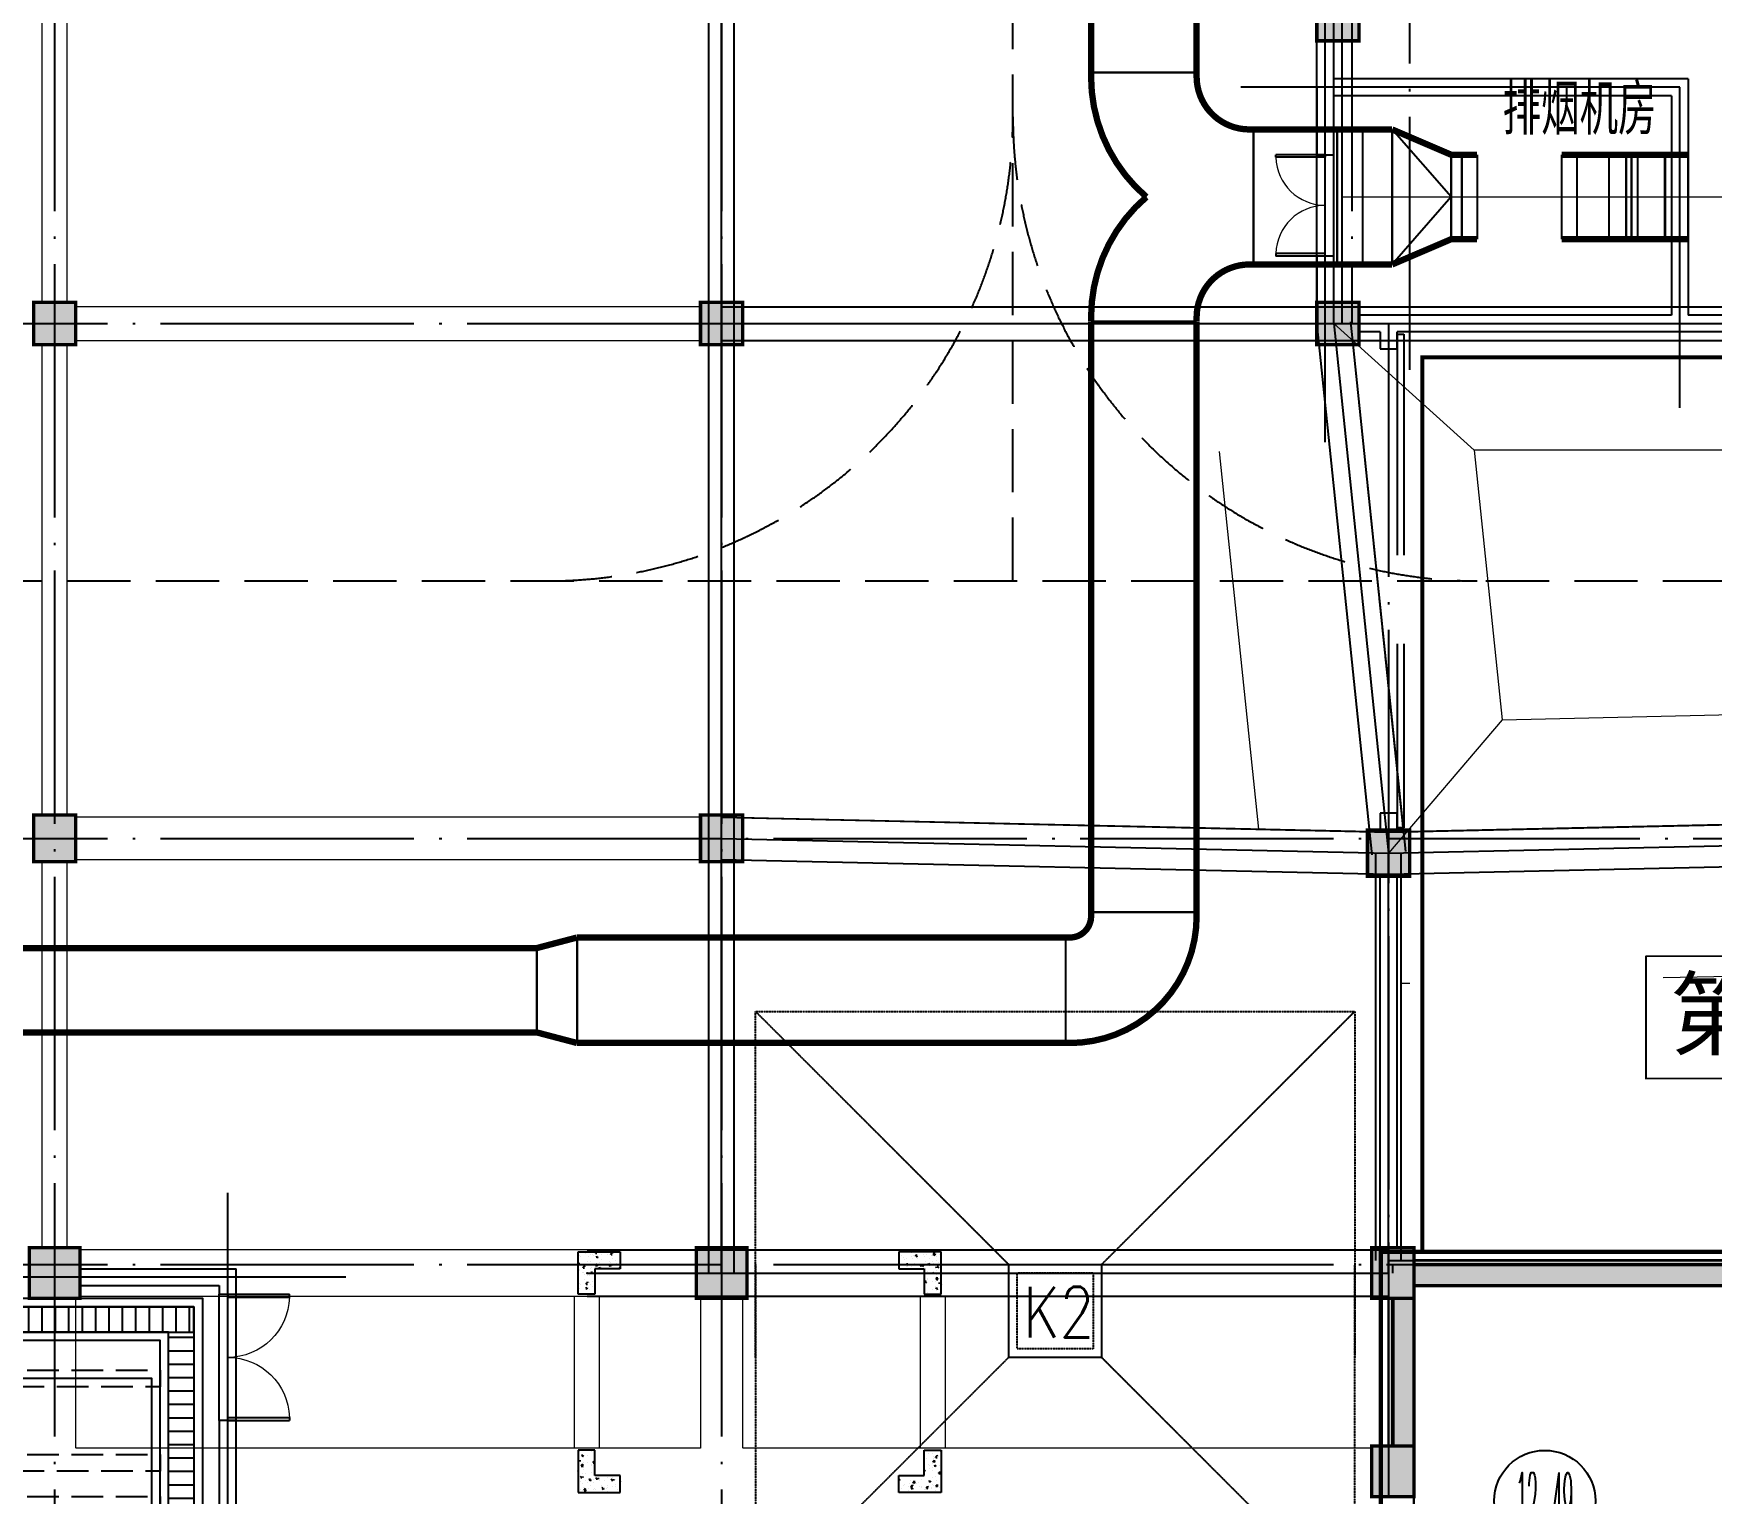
# Model space of a CAD drawing. Extents: x 290727 to 13733020, y 1731457 to 3643100.
# Drawn here: x 631662 to 651536, y 2155617 to 2172916 of the extents above; entities that cross this region are included whole.
import ezdxf
from ezdxf.enums import TextEntityAlignment as Align

# ---------------------------------------------------------------- set-up
doc = ezdxf.new("R2010")
doc.units = 0
doc.header["$LTSCALE"] = 10
doc.header["$PDSIZE"] = 0.5
for name, pattern in [('__DASH', [0.35, 0.25, -0.1]), ('DASH', [0.35, 0.25, -0.1]), ('DASHED', [0.75, 0.5, -0.25]), ('DOTE', [2.42, 2, -0.2, 0.02, -0.2]), ('虚线', [750, 450, -300])]:
    doc.linetypes.add(name, pattern=pattern)
doc.layers.get('0').update_dxf_attribs({"linetype": 'CONTINUOUS'})
for name, color, linetype in [('-A-车行道路', 8, 'CONTINUOUS'), ('AXIS', 3, 'CONTINUOUS'), ('AXIS_TEXT', 7, 'CONTINUOUS'), ('BEAM_DASH', 144, 'DASHED'), ('COLU', 2, 'CONTINUOUS'), ('COLUMN', 9, 'CONTINUOUS'), ('DIM_给水', 3, 'CONTINUOUS'), ('DOTE', 8, 'DOTE'), ('DUCT-排烟管', 2, 'CONTINUOUS'), ('DUCT-排烟管端线', 4, 'CONTINUOUS'), ('PUB_HATCH', 8, 'CONTINUOUS'), ('TWT_TEXT', 7, 'CONTINUOUS'), ('WALL', 255, 'CONTINUOUS'), ('WINDOW', 4, 'CONTINUOUS'), ('作业图', 4, 'CONTINUOUS'), ('回家路线', 4, 'CONTINUOUS'), ('排水', 61, 'CONTINUOUS'), ('文字', 4, 'CONTINUOUS'), ('梁上柱', 40, 'CONTINUOUS'), ('水箱', 7, 'CONTINUOUS'), ('看线', 163, 'CONTINUOUS'), ('防火分区示意线', 4, 'CONTINUOUS'), ('防火分区线', 7, 'CONTINUOUS'), ('防火分区面积', 7, 'CONTINUOUS'), ('集水坑', 181, 'DASH')]:
    doc.layers.add(name, color=color, linetype=linetype)
for name, color, linetype, true_color in [('1106', 7, 'CONTINUOUS', 0x89bf5f), ('2106', 7, 'CONTINUOUS', 0x64cfcf), ('2206', 7, 'CONTINUOUS', 0x3474d4)]:
    doc.layers.add(name, color=color, linetype=linetype, true_color=true_color)
doc.layers.add('DIM_MODI', color=6, linetype='CONTINUOUS', plot=False)
doc.layers.add('板加腋边线', color=253, linetype='虚线', lineweight=18)
doc.layers.get('0').off()
doc.styles.add('-黑体', font='simhei.ttf')
doc.styles.add('_HZTXT', font='simplex.shx', dxfattribs={"width": 0.8, "bigfont": 'HZTXT.shx'})
doc.styles.add('_TCH_AXIS', font='COMPLEX', dxfattribs={"bigfont": 'GBCBIG'})
doc.styles.add('COMPLEX', font='COMPLEX')
doc.styles.add('HNSJY', font='HNSJY-07', dxfattribs={"width": 0.8, "bigfont": 'HNSJY-HZ'})
pattern_1 = [(90, (-619662.33, -2149479.24), (-158.75, 1e-14), [])]

# ---------------------------------------------------------------- blocks, each defined once
blk = doc.blocks.new('A$C55C93FC2')
at = {"layer": 'DOTE', "linetype": 'DOTE', "ltscale": 150}
for p, q in [((146984.1, 127235.5), (146984.1, 12200)), ((154884.1, 127235.5), (154884.1, 12200)), ((162348.6, 127235.5), (162348.6, 43042.4)), ((10299.5, 43042.4), (252290.8, 43042.4)), ((162784.1, 43042.4), (162784.1, 12200)), ((10299.5, 36942.4), (252290.8, 36942.4)), ((10299.5, 31892.4), (252290.8, 31892.4))]:
    blk.add_line(p, q, dxfattribs=at)
blk = doc.blocks.new('_AXISO')
blk.add_circle((0, 0), 0.5)
at = {"layer": 'AXIS_TEXT', "style": 'COMPLEX', "width": 1.041667}
blk.add_attdef('A', text='', height=0.56, dxfattribs=at).set_placement((-0.25, -0.28), (0.25, -0.28), align=Align.FIT)
blk = doc.blocks.new('A$C1EDA5D86')
at = {"layer": 'AXIS'}
ref = blk.add_blockref('_AXISO', (69300, 22348), dxfattribs=dict(at, xscale=1200, yscale=1200, zscale=1200))
ref.add_attrib('A', '12-49', dxfattribs={"layer": 'AXIS_TEXT', "height": 678.8, "style": '_TCH_AXIS', "width": 0.21875}).set_placement((68961, 22008), (69639, 22008), align=Align.FIT)
blk = doc.blocks.new('A$C77C449D8')
at = {"layer": '看线'}
h = blk.add_hatch(dxfattribs=at)
h.set_pattern_fill('ANSI31', color=256, scale=100, angle=45, style=0)
h.set_pattern_definition(pattern_1)
h.paths.add_polyline_path([(7250, 8051), (4400, 8051), (4400, 8351), (7250, 8351)])
h = blk.add_hatch(dxfattribs=at)
h.set_pattern_fill('ANSI31', color=256, scale=100, angle=45, style=0)
h.set_pattern_definition(pattern_1)
h.paths.add_polyline_path([(13700, 8351), (8950, 8351), (8950, 8051), (13700, 8051)])
h = blk.add_hatch(dxfattribs=at)
h.set_pattern_fill('ANSI31', color=256, scale=100, angle=495.0027, style=0)
h.set_pattern_definition([(180.002708, (-620762.33, -2149479.24), (0.007502, -158.75), [])])
h.paths.add_polyline_path([(4700, 8051), (4400, 8051), (4400, 4101), (4700, 4101)])
h = blk.add_hatch(dxfattribs=at)
h.set_pattern_fill('ANSI31', color=256, scale=100, angle=495.0027, style=0)
h.set_pattern_definition([(180.002708, (-619462.33, -2149479.24), (0.007502, -158.75), [])])
h.paths.add_polyline_path([(13700, 4101), (13400, 4101), (13400, 8051), (13700, 8051)])
for points in [[(4300, 4001), (4300, 4501), (4300, 4501), (4300, 8451), (7250, 8451), (7250, 7951), (4800, 7951), (4800, 4001)], [(7250, 8051), (4400, 8051), (4400, 8351), (7250, 8351)], [(8950, 8451), (13800, 8451), (13800, 4001), (13300, 4001), (13300, 7951), (8950, 7951)], [(13700, 8351), (8950, 8351), (8950, 8051), (13700, 8051)], [(4700, 8051), (4400, 8051), (4400, 4101), (4700, 4101)], [(13700, 4101), (13400, 4101), (13400, 8051), (13700, 8051)]]:
    blk.add_lwpolyline(points, close=True)
at = {"layer": 'DIM_给水', "color": 8}
for points in [[(1191, 7101), (2151, 7101), (2151, 7701), (1191, 7701), (1191, 7101)], [(4250, 7601), (3400, 7601), (3400, 4701), (4250, 4701), (4250, 7601)], [(1191, 5901), (2151, 5901), (2151, 6501), (1191, 6501), (1191, 5901)]]:
    blk.add_lwpolyline(points, dxfattribs=at)
at = {"layer": 'TWT_TEXT', "color": 8}
for points in [[(3650, 6101), (3650, 6401), (4150, 6401), (4150, 6101)], [(3650, 5701), (3650, 6001), (4150, 6001), (4150, 5701)], [(3650, 5301), (3650, 5601), (4150, 5601), (4150, 5301)], [(3650, 4901), (3650, 5201), (4150, 5201), (4150, 4901)]]:
    blk.add_lwpolyline(points, close=True, dxfattribs=at)
at = {"layer": '排水'}
for points in [[(4400, 4101), (4400, 4401), (4400, 4401), (4400, 8351), (7250, 8351), (7250, 8051), (4700, 8051), (4700, 4101)], [(8950, 8351), (13700, 8351), (13700, 4101), (13400, 4101), (13400, 8051), (8950, 8051)]]:
    blk.add_lwpolyline(points, close=True, dxfattribs=at)
at = {"layer": '水箱', "color": 8, "linetype": '__DASH', "ltscale": 150, "flags": 128}
for points in [[(5100, 7401), (5100, 7601), (13100, 7601), (13300, 7601), (13300, 7401)], [(5100, 6401), (5100, 6601), (13100, 6601), (13300, 6601), (13300, 6401)], [(5100, 5901), (5100, 6101), (13100, 6101), (13300, 6101), (13300, 5901)], [(5100, 4901), (5100, 5101), (13100, 5101), (13300, 5101), (13300, 4901)], [(5100, 3901), (5100, 4101), (13100, 4101), (13300, 4101), (13300, 3901)]]:
    blk.add_lwpolyline(points, close=True, dxfattribs=at)
at = {"layer": '水箱', "color": 8, "linetype": 'Continuous', "flags": 128}
blk.add_lwpolyline([(5200, 7501), (5200, 4001), (13200, 4001), (13200, 7501)], close=True, dxfattribs=at)
blk = doc.blocks.new('_FZH')
blk.add_lwpolyline([(-0.5, -0.5), (0.5, -0.5), (0.5, 0.5), (-0.5, 0.5)], close=True)
at = {"layer": 'PUB_HATCH'}
blk.add_solid([(-0.5, -0.5), (0.5, -0.5), (-0.5, 0.5), (0.5, 0.5)], dxfattribs=at)
blk = doc.blocks.new('$DorLib2D$00000002')
for p, q in [((-0.5, 0), (-0.5, 0.4875)), ((-0.475, 0.4875), (-0.5, 0.4875)), ((-0.475, 0), (-0.475, 0.4875)), ((0.475, 0), (0.475, 0.4875)), ((0.475, 0.4875), (0.5, 0.4875)), ((0.5, 0), (0.5, 0.4875)), ((-0.5, 0), (-0.475, 0)), ((0.5, 0), (0.475, 0))]:
    blk.add_line(p, q)
at = {"lineweight": 13}
for centre, start, end in [((-0.4875, 0), 0, 88.53072), ((0.4875, 0), 91.46928, 180)]:
    blk.add_arc(centre, 0.4875, start, end, dxfattribs=at)
blk = doc.blocks.new('$DorLib2D$00000126')
at = {"color": 0, "linetype": 'Continuous'}
for p, q in [((-0.532, 0.5), (-0.532, 0.9)), ((0.532, 0.9), (0.532, 0.5))]:
    blk.add_line(p, q, dxfattribs=at)
at = {"color": 0, "linetype": 'DASH'}
for p, q in [((-0.532, 0.9), (0.532, 0.9)), ((-0.532, 0.5), (0.532, 0.5))]:
    blk.add_line(p, q, dxfattribs=at)
blk = doc.blocks.new('车库建筑作业图')
at = {"layer": 'PUB_HATCH', "linetype": 'Continuous'}
for points in [[(648012, 2158380), (648012, 2158080), (648012, 2158080), (655362, 2158080), (655362, 2158380)], [(648012, 2158080), (648012, 2157930), (647712, 2157930), (647712, 2156180), (648012, 2156180), (648012, 2158080)]]:
    blk.add_hatch(color=256, dxfattribs=at).paths.add_polyline_path(points)
at = {"layer": '-A-车行道路', "linetype": 'DASH', "ltscale": 300}
blk.add_line((643262, 2166430), (643262, 2199230), dxfattribs=at)
for points in [[(637762, 2166430, 0.414214), (643262, 2171930)], [(643262, 2171930, 0.414214), (648762, 2166430)]]:
    blk.add_lwpolyline(points, format="xyb", dxfattribs=at)
blk.add_lwpolyline([(531262, 2166430), (694487, 2166430)], dxfattribs=at)
at = {"layer": 'DIM_MODI', "linetype": 'Continuous'}
for p, q in [((695162, 2158080), (648012, 2158080)), ((648012, 2158080), (648012, 2152380))]:
    blk.add_line(p, q, dxfattribs=at)
at = {"layer": 'DOTE', "ltscale": 150}
blk.add_line((647962, 2168931), (647962, 2180620), dxfattribs=at)
at = {"layer": 'DOTE', "linetype": 'Continuous', "ltscale": 150}
for p, q in [((646962, 2168076), (646962, 2180401)), ((651162, 2172280), (645962, 2172280)), ((651162, 2168480), (651162, 2172280)), ((633962, 2151280), (633962, 2159180)), ((635362, 2158180), (616896, 2158180))]:
    blk.add_line(p, q, dxfattribs=at)
at = {"layer": 'WALL', "linetype": 'Continuous'}
for p, q in [((646862, 2172280), (646862, 2173080)), ((647062, 2172380), (647062, 2172830)), ((646862, 2172280), (646862, 2171480)), ((651262, 2172380), (647062, 2172380)), ((651262, 2172380), (651262, 2169580)), ((651062, 2172180), (647062, 2172180)), ((647062, 2171480), (647062, 2172180)), ((651062, 2172180), (651062, 2169580)), ((646862, 2171480), (647062, 2171480)), ((647062, 2170280), (646862, 2170280)), ((646862, 2170280), (646862, 2169380)), ((647062, 2169730), (647062, 2170280)), ((647712, 2169580), (647362, 2169580)), ((651062, 2169580), (647712, 2169580)), ((651860, 2169580), (651262, 2169580)), ((646862, 2169380), (646862, 2169380)), ((647612, 2169380), (647362, 2169380)), ((647612, 2169380), (647612, 2169180)), ((651162, 2169380), (647812, 2169380)), ((647812, 2169180), (647812, 2169380)), ((651860, 2169380), (651162, 2169380)), ((647612, 2169180), (647812, 2169180)), ((647812, 2163680), (647612, 2163680)), ((647612, 2163680), (647612, 2163480)), ((647812, 2163480), (647812, 2163680)), ((647612, 2158530), (647612, 2162930)), ((647812, 2158530), (647812, 2162930)), ((655362, 2158380), (648012, 2158380)), ((634062, 2157980), (634062, 2158280)), ((633862, 2158080), (633862, 2157980)), ((633862, 2157980), (634062, 2157980)), ((647712, 2156180), (647712, 2157930)), ((655362, 2158080), (648012, 2158080)), ((648012, 2156180), (648012, 2158080)), ((634062, 2156480), (633862, 2156480)), ((633862, 2156480), (633862, 2152830)), ((634062, 2152730), (634062, 2156480))]:
    blk.add_line(p, q, dxfattribs=at)
at = {"layer": 'WALL'}
for p, q in [((632212, 2158280), (634062, 2158280)), ((632212, 2158080), (633862, 2158080))]:
    blk.add_line(p, q, dxfattribs=at)
at = {"layer": 'WINDOW', "linetype": 'Continuous'}
for p, q in [((633862, 2156480), (633862, 2157980)), ((634062, 2156480), (634062, 2157980))]:
    blk.add_line(p, q, dxfattribs=at)
at = {"layer": '防火分区示意线', "color": 3, "linetype": 'DASH', "ltscale": 300, "const_width": 50}
blk.add_lwpolyline([(608619, 2174980), (624419, 2174980), (624419, 2157780), (617769, 2157780), (617769, 2155380), (622869, 2155380), (622869, 2152680), (630969, 2152680), (633969, 2152680), (638469, 2152680), (638469, 2155080), (644069, 2155080), (644069, 2152780), (647619, 2152780), (647619, 2158480), (695169, 2158480)], dxfattribs=at)
at = {"layer": '防火分区示意线', "color": 6, "linetype": 'DASH', "ltscale": 300, "const_width": 50}
blk.add_lwpolyline([(681363, 2180680), (681363, 2174729), (676362, 2174729), (676362, 2178230), (665962, 2178231), (665962, 2175380), (661987, 2175380), (661987, 2174380), (652062, 2174380), (652062, 2173580), (652362, 2173580), (652362, 2169080), (648112, 2169080), (648112, 2158480)], dxfattribs=at)
at = {"layer": '防火分区线', "linetype": 'Continuous', "flags": 128}
blk.add_lwpolyline([(608212, 2174580), (624012, 2174580), (624012, 2158180), (617363, 2158180), (617363, 2154680), (622162, 2154680), (622162, 2154680), (622162, 2152280), (630962, 2152280), (633962, 2152280), (638862, 2152280), (638862, 2154680), (643662, 2154680), (643662, 2152380), (648012, 2152380), (648012, 2158080), (695162, 2158080)], dxfattribs=at)
at = {"layer": '防火分区面积', "color": 3}
blk.add_lwpolyline([(665719, 2162023), (650759, 2161978), (650759, 2160534), (665719, 2160579)], close=True, dxfattribs=at)
at = {"layer": '集水坑'}
for p, q in [((640212, 2161330), (643212, 2158330)), ((644312, 2158330), (647312, 2161330)), ((640212, 2154230), (643212, 2157230)), ((644312, 2157230), (647312, 2154230))]:
    blk.add_line(p, q, dxfattribs=at)
for points in [[(640212, 2157230), (640212, 2161330), (647312, 2161330), (647312, 2157230)], [(640212, 2158330), (640212, 2154230), (647312, 2154230), (647312, 2158330)]]:
    blk.add_lwpolyline(points, dxfattribs=at)
at = {"layer": '集水坑', "linetype": 'ByBlock'}
blk.add_lwpolyline([(643212, 2158330), (644312, 2158330), (644312, 2157230), (643212, 2157230)], close=True, dxfattribs=at)
at = {"layer": '集水坑', "linetype": 'DASH'}
blk.add_lwpolyline([(643312, 2158230), (644212, 2158230), (644212, 2157330), (643312, 2157330)], close=True, dxfattribs=at)
at = {"layer": 'COLUMN', "linetype": 'Continuous'}
for p, xscale, yscale, zscale, rotation in [((647112, 2173080), 500, 500, 500, 270), ((631912, 2169480), 500, 500, 500, 270), ((639812, 2169480), 500, 500, 500, 270), ((647112, 2169480), 500, 500, 500, 270), ((631912, 2163380), 550, 500, 500, 270), ((639812, 2163380), 550, 500, 500, 270), ((647712, 2163205), 550.0554149802774, 500, 500, 269.9999999709455), ((631912, 2158230), 600, 600, 600, 270), ((639812, 2158230), 600, 600, 600, 270), ((647762, 2158230), 599.9999997308478, 500, 500, 270.0000000227006), ((647762, 2155880), 600, 500, 500, 270)]:
    blk.add_blockref('_FZH', p, dxfattribs=dict(at, xscale=xscale, yscale=yscale, zscale=zscale, rotation=rotation))
at = {"layer": 'WINDOW', "linetype": 'Continuous'}
for name, p, xscale, yscale, zscale, rotation in [('$DorLib2D$00000002', (646962, 2170880), 1200, 1200, 1200, 90), ('$DorLib2D$00000126', (647712, 2166430), 5500, 200, -5500, 270), ('$DorLib2D$00000002', (633962, 2157230), -1500, 1500, 1500, 270)]:
    blk.add_blockref(name, p, dxfattribs=dict(at, xscale=xscale, yscale=yscale, zscale=zscale, rotation=rotation))
at = {"layer": '回家路线', "linetype": 'Continuous'}
blk.add_blockref('A$C77C449D8', (619862, 2149479), dxfattribs=at)
at = {"layer": '文字', "linetype": 'Continuous'}
for name, p in [('A$C55C93FC2', (484928, 2126437)), ('A$C1EDA5D86', (580262, 2133180))]:
    blk.add_blockref(name, p, dxfattribs=at)
at = {"layer": '文字', "linetype": 'Continuous', "style": 'HNSJY', "width": 0.8}
blk.add_text('排烟机房', height=600, dxfattribs=at).set_placement((649062, 2171717))
at = {"layer": '防火分区面积', "style": '-黑体'}
blk.add_text('第三防火分区', height=800, rotation=0, dxfattribs=at).set_placement((651041, 2160898))
at = {"layer": '集水坑', "style": '_HZTXT', "width": 0.8}
blk.add_text('K2', height=600, dxfattribs=at).set_placement((643383, 2157467))
blk = doc.blocks.new('人防-l')
at = {"layer": '2106'}
for points in [[(799254, -960034), (798754, -960034), (798754, -960534), (799254, -960534)], [(791954, -963634), (791454, -963634), (791454, -964134), (791954, -964134)], [(799254, -963634), (798754, -963634), (798754, -964134), (799254, -964134)], [(791954, -969709), (791454, -969709), (791454, -970259), (791954, -970259)], [(799854, -969884), (799354, -969884), (799354, -970434), (799854, -970434)], [(792004, -974834), (791404, -974834), (791404, -975434), (792004, -975434)], [(799904, -974834), (799404, -974834), (799404, -975434), (799904, -975434)]]:
    blk.add_hatch(color=0, dxfattribs=at).paths.add_polyline_path(points)
at = {"color": 0}
for p, q in [((791704, -963884), (791704, -958884)), ((798954, -963884), (798954, -960184)), ((791704, -963884), (798954, -963884)), ((791704, -969984), (791704, -963884)), ((798954, -963884), (804005, -963884)), ((798954, -963884), (799604, -970159)), ((791704, -969984), (799604, -970159)), ((791704, -975134), (791704, -969984)), ((799604, -970159), (807504, -969984)), ((799604, -974984), (799604, -970159)), ((799604, -974984), (807504, -974984)), ((799604, -975134), (799604, -974984)), ((790110, -975134), (791704, -975134)), ((791704, -975134), (794208, -975134)), ((794208, -975134), (799604, -975134))]:
    blk.add_line(p, q, dxfattribs=at)
for p in [(791704, -963884), (798954, -963884), (791704, -969984), (799604, -970159), (799604, -974984), (790110, -975134), (791704, -975134), (794208, -975134), (799604, -975134)]:
    blk.add_point(p, dxfattribs=at)
at = {"layer": '1106', "color": 0}
for p, q in [((799654, -975034), (807504, -975034)), ((799654, -975134), (799654, -975034)), ((799904, -975134), (799904, -975284)), ((799904, -975284), (807504, -975284))]:
    blk.add_line(p, q, dxfattribs=at)
at = {"layer": '2106', "color": 0, "linetype": 'Continuous'}
for points in [[(799254, -960034), (798754, -960034), (798754, -960534), (799254, -960534)], [(791954, -963634), (791454, -963634), (791454, -964134), (791954, -964134)], [(799254, -963634), (798754, -963634), (798754, -964134), (799254, -964134)], [(791954, -969709), (791454, -969709), (791454, -970259), (791954, -970259)], [(799854, -969884), (799354, -969884), (799354, -970434), (799854, -970434)], [(792004, -974834), (791404, -974834), (791404, -975434), (792004, -975434)], [(799904, -974834), (799404, -974834), (799404, -975434), (799904, -975434)]]:
    blk.add_lwpolyline(points, close=True, dxfattribs=at)
at = {"layer": '2206', "color": 0}
for p, q in [((791554, -963884), (791554, -958884)), ((791554, -963884), (791554, -958884)), ((791854, -963884), (791854, -958884)), ((798754, -963884), (798754, -960184)), ((798754, -963884), (798754, -960184)), ((799054, -963884), (799054, -960184)), ((791704, -963684), (798954, -963684)), ((791704, -963684), (798954, -963684)), ((798954, -963684), (804005, -963684)), ((798954, -963684), (804005, -963684)), ((799153, -963863), (799803, -970138)), ((799153, -963863), (799803, -970138)), ((791554, -969984), (791554, -963884)), ((791554, -969984), (791554, -963884)), ((791854, -969984), (791854, -963884)), ((798755, -963904), (799405, -970179)), ((791704, -964084), (798954, -964084)), ((798954, -964084), (804005, -964084)), ((791710, -969734), (799610, -969909)), ((791710, -969734), (799610, -969909)), ((799599, -969909), (807499, -969734)), ((799599, -969909), (807499, -969734)), ((791554, -975134), (791554, -969984)), ((791554, -975134), (791554, -969984)), ((791854, -975134), (791854, -969984)), ((791699, -970234), (799599, -970409)), ((799454, -974984), (799454, -970159)), ((799454, -974984), (799454, -970159)), ((799610, -970409), (807510, -970234)), ((799754, -974984), (799754, -970159)), ((790110, -974859), (791704, -974859)), ((790110, -974859), (791704, -974859)), ((791704, -974859), (794208, -974859)), ((791704, -974859), (794208, -974859)), ((794208, -974859), (799604, -974859)), ((794208, -974859), (799604, -974859)), ((790110, -975409), (791704, -975409)), ((791704, -975409), (794208, -975409)), ((794208, -975409), (799604, -975409))]:
    blk.add_line(p, q, dxfattribs=at)
blk = doc.blocks.new('A$C7FBF512A')
at = {"layer": 'DUCT-排烟管', "color": 0}
for q in [(142180, -94649), (142180, -96249)]:
    blk.add_line((142880, -95449), q, dxfattribs=at)
at = {"layer": 'DUCT-排烟管', "color": 0, "linetype": 'Continuous', "const_width": 75}
for points in [[(138614, -90774), (138614, -93974)], [(139864, -93974), (139864, -90774)], [(138614, -93974), (138614, -94024)], [(139864, -94024), (139864, -93974)], [(140539, -94649), (140489, -94649)], [(141527, -94649), (140539, -94649)], [(140489, -96249), (140539, -96249)], [(140539, -96249), (141527, -96249)], [(138614, -96874), (138614, -96924)], [(138614, -96925), (138614, -103924)], [(139864, -96924), (139864, -96874)], [(139864, -103924), (139864, -96925)], [(138614, -103924), (138614, -103974)], [(139864, -103974), (139864, -103924)], [(132050, -104349), (120140, -104349)], [(132525, -104224), (132050, -104349)], [(138314, -104224), (132525, -104224)], [(138364, -104224), (138314, -104224)], [(120140, -105349), (132050, -105349)], [(132525, -105474), (132050, -105349)], [(132525, -105474), (138314, -105474)], [(138314, -105474), (138364, -105474)]]:
    blk.add_lwpolyline(points, dxfattribs=at)
for points in [[(138614, -94024, 0.219243), (139270, -95449)], [(139270, -95449, 0.219243), (138614, -96874)], [(138364, -105474, 0.414214), (139864, -103974)], [(138364, -104224, 0.414214), (138614, -103974)]]:
    blk.add_lwpolyline(points, format="xyb", dxfattribs=at)
at = {"layer": 'DUCT-排烟管', "color": 0, "linetype": 'Continuous', "extrusion": (0, 0, -1), "const_width": 75}
for points in [[(-140489, -94649, 0.414214), (-139864, -94024)], [(-139864, -96874, 0.414214), (-140489, -96249)]]:
    blk.add_lwpolyline(points, format="xyb", dxfattribs=at)
at = {"layer": 'DUCT-排烟管', "color": 0, "linetype": 'ByBlock', "const_width": 75}
for points in [[(141527, -94649), (141827, -94649)], [(144750, -94949), (144950, -94949)], [(145014, -94949), (144950, -94949)], [(144950, -95949), (144750, -95949)], [(144950, -95949), (145014, -95949)], [(141827, -96249), (141527, -96249)]]:
    blk.add_lwpolyline(points, dxfattribs=at)
at = {"layer": 'DUCT-排烟管', "color": 0, "const_width": 75}
for points in [[(142180, -94649), (141827, -94649)], [(142880, -94949), (142180, -94649)], [(143007, -94949), (142880, -94949)], [(143007, -94949), (143187, -94949)], [(144187, -94949), (144367, -94949)], [(144750, -94949), (144367, -94949)], [(145091, -94949), (145015, -94949)], [(145091, -94949), (145411, -94949)], [(145687, -94949), (145412, -94949)], [(142880, -95949), (142180, -96249)], [(142880, -95949), (143007, -95949)], [(143187, -95949), (143007, -95949)], [(144367, -95949), (144187, -95949)], [(144367, -95949), (144750, -95949)], [(145015, -95949), (145091, -95949)], [(145411, -95949), (145091, -95949)], [(145412, -95949), (145687, -95949)], [(141827, -96249), (142180, -96249)]]:
    blk.add_lwpolyline(points, dxfattribs=at)
at = {"layer": 'DUCT-排烟管端线', "color": 0, "linetype": 'Continuous'}
for p, q in [((138614, -93974), (139864, -93974)), ((139864, -93974), (138614, -93974)), ((140539, -94649), (140539, -96249)), ((140539, -96249), (140539, -94649)), ((141527, -96249), (141527, -94649)), ((138614, -96924), (139864, -96924)), ((139864, -96925), (138614, -96925)), ((138614, -103924), (139864, -103924)), ((139864, -103924), (138614, -103924)), ((132525, -104224), (132525, -105474)), ((132525, -105474), (132525, -104224)), ((138314, -105474), (138314, -104224)), ((138314, -105474), (138314, -104224)), ((132050, -105349), (132050, -104349)), ((132050, -104349), (132050, -105349))]:
    blk.add_line(p, q, dxfattribs=at)
at = {"layer": 'DUCT-排烟管端线', "color": 0, "linetype": 'ByBlock'}
for p, q in [((141527, -94649), (141527, -96249)), ((141827, -94649), (141827, -96249)), ((144750, -95949), (144750, -94949)), ((144950, -95949), (144950, -94949)), ((144950, -94949), (144950, -95949)), ((145014, -95949), (145014, -94949))]:
    blk.add_line(p, q, dxfattribs=at)
at = {"layer": 'DUCT-排烟管端线', "color": 0}
for p, q in [((141827, -94649), (141827, -96249)), ((142180, -96249), (142180, -94649)), ((142180, -94649), (142180, -96249)), ((142880, -94949), (142880, -95949)), ((142880, -95949), (142880, -94949)), ((143007, -94949), (143007, -95949)), ((143007, -95949), (143007, -94949)), ((143187, -94949), (143187, -95949)), ((144187, -94949), (144187, -95949)), ((144367, -94949), (144367, -95949)), ((144367, -94949), (144367, -95949)), ((144750, -95949), (144750, -94949)), ((145015, -94949), (145015, -95949)), ((145091, -95949), (145091, -94949)), ((145091, -95949), (145091, -94949)), ((145411, -95949), (145411, -94949)), ((145412, -94949), (145412, -95949)), ((145687, -95949), (145687, -94949))]:
    blk.add_line(p, q, dxfattribs=at)
blk = doc.blocks.new('梁图-10.22')
at = {"layer": 'BEAM_DASH', "color": 0, "lineweight": 18}
for p, q in [((-1478974, 218458), (-1478974, 213958)), ((-1478674, 213958), (-1478674, 218458)), ((-1471074, 218458), (-1471074, 213958)), ((-1470774, 213958), (-1470774, 218458)), ((-1463874, 217058), (-1463874, 213958)), ((-1463574, 213958), (-1463574, 217058)), ((-1471174, 213908), (-1478574, 213908)), ((-1463874, 213908), (-1470674, 213908)), ((-1458874, 213908), (-1463374, 213908)), ((-1478974, 213458), (-1478974, 207883)), ((-1478674, 207883), (-1478674, 213458)), ((-1478574, 213508), (-1471174, 213508)), ((-1471074, 213458), (-1471074, 207883)), ((-1470774, 207883), (-1470774, 213458)), ((-1470674, 213508), (-1463874, 213508)), ((-1463850, 213458), (-1463254, 207708)), ((-1462852, 207708), (-1463447, 213458)), ((-1463374, 213508), (-1458874, 213508)), ((-1471174, 207858), (-1478574, 207858)), ((-1463274, 207688), (-1470674, 207852)), ((-1455374, 207852), (-1462774, 207688)), ((-1478974, 207333), (-1478974, 202758)), ((-1478674, 202758), (-1478674, 207333)), ((-1478574, 207358), (-1471174, 207358)), ((-1471074, 207333), (-1471074, 202758)), ((-1470774, 202758), (-1470774, 207333)), ((-1470674, 207352), (-1463274, 207188)), ((-1462774, 207188), (-1455374, 207352)), ((-1463174, 207158), (-1463174, 202758)), ((-1462874, 202758), (-1462874, 207158)), ((-1472519, 202733), (-1478524, 202733)), ((-1471224, 202733), (-1472519, 202733)), ((-1468421, 202733), (-1470624, 202733)), ((-1463224, 202733), (-1468421, 202733)), ((-1478574, 200383), (-1478574, 202158)), ((-1478524, 202183), (-1472519, 202183)), ((-1472669, 202183), (-1472669, 200383)), ((-1472519, 202183), (-1471224, 202183)), ((-1472369, 200383), (-1472369, 202183)), ((-1471174, 202158), (-1471174, 200383)), ((-1470674, 200383), (-1470674, 202158)), ((-1470624, 202183), (-1468421, 202183)), ((-1468571, 202183), (-1468571, 200383)), ((-1468421, 202183), (-1463224, 202183)), ((-1468271, 200383), (-1468271, 202183)), ((-1472519, 200383), (-1478574, 200383)), ((-1471174, 200383), (-1472519, 200383)), ((-1468421, 200383), (-1470674, 200383)), ((-1463224, 200383), (-1468421, 200383))]:
    blk.add_line(p, q, dxfattribs=at)
at = {"layer": 'COLU', "color": 0, "const_width": 40}
for points in [[(-1463374, 217558), (-1463874, 217558), (-1463874, 217058), (-1463374, 217058)], [(-1478574, 213958), (-1479074, 213958), (-1479074, 213458), (-1478574, 213458)], [(-1470674, 213958), (-1471174, 213958), (-1471174, 213458), (-1470674, 213458)], [(-1463374, 213958), (-1463874, 213958), (-1463874, 213458), (-1463374, 213458)], [(-1478574, 207883), (-1479074, 207883), (-1479074, 207333), (-1478574, 207333)], [(-1470674, 207883), (-1471174, 207883), (-1471174, 207333), (-1470674, 207333)], [(-1462774, 207708), (-1463274, 207708), (-1463274, 207158), (-1462774, 207158)], [(-1478524, 202758), (-1479124, 202758), (-1479124, 202158), (-1478524, 202158)], [(-1470624, 202758), (-1471224, 202758), (-1471224, 202158), (-1470624, 202158)], [(-1462724, 202758), (-1463224, 202758), (-1463224, 202158), (-1462724, 202158)], [(-1462724, 200408), (-1463224, 200408), (-1463224, 199808), (-1462724, 199808)]]:
    blk.add_lwpolyline(points, close=True, dxfattribs=at)
at = {"layer": 'WALL', "color": 0, "const_width": 40}
for points in [[(-1460024, 191258), (-1460024, 186058), (-1463374, 186058), (-1463374, 187908), (-1463574, 187908), (-1463574, 186058), (-1470374, 186058), (-1470374, 187958), (-1470574, 187958), (-1470574, 186058), (-1477374, 186058), (-1477374, 187958), (-1477574, 187958), (-1477574, 186058), (-1480924, 186058), (-1480924, 187958), (-1481174, 187958), (-1481174, 186058), (-1481274, 186058), (-1481274, 187957), (-1481524, 187957), (-1481524, 186058), (-1484874, 186058), (-1484874, 187957), (-1485074, 187957), (-1485074, 186058), (-1491875, 186058), (-1491874, 187958), (-1492074, 187958), (-1492075, 186058), (-1498874, 186058), (-1498874, 187908), (-1499074, 187908), (-1499074, 186058), (-1506074, 186058), (-1506074, 187908), (-1506274, 187908), (-1506274, 186058), (-1513074, 186058), (-1513074, 187958), (-1513274, 187958), (-1513274, 186058), (-1520074, 186058), (-1520074, 187958), (-1520274, 187958), (-1520274, 186058), (-1523624, 186058), (-1523624, 191258), (-1520074, 191258), (-1520074, 191508), (-1522324, 191508), (-1522324, 196358), (-1519424, 196358), (-1519424, 202558), (-1525974, 202558)], [(-1455374, 202558), (-1462724, 202558)], [(-1462724, 202308), (-1455374, 202308)], [(-1462974, 202158), (-1462974, 200408)], [(-1462724, 200408), (-1462724, 202158)]]:
    blk.add_lwpolyline(points, dxfattribs=at)
at = {"layer": '板加腋边线', "color": 0, "lineweight": 18}
for p, q in [((-1463574, 215208), (-1458774, 215208)), ((-1462011, 212208), (-1463674, 213708)), ((-1464562, 207717), (-1465162, 213508)), ((-1458624, 212208), (-1462011, 212208)), ((-1462011, 212208), (-1461680, 209013)), ((-1461680, 209013), (-1456050, 209138)), ((-1461680, 209013), (-1463024, 207433)), ((-1455274, 206054), (-1462874, 205886))]:
    blk.add_line(p, q, dxfattribs=at)
at = {"layer": '梁上柱', "color": 0, "linetype": 'Continuous'}
for p, q in [((-1472624, 202708), (-1472124, 202708)), ((-1472624, 202208), (-1472624, 202708)), ((-1472623, 202566), (-1472605, 202573)), ((-1472620, 202565), (-1472608, 202557)), ((-1472609, 202576), (-1472609, 202576)), ((-1472607, 202556), (-1472602, 202572)), ((-1472606, 202660), (-1472606, 202660)), ((-1472600, 202648), (-1472600, 202648)), ((-1472584, 202708), (-1472583, 202708)), ((-1472570, 202555), (-1472570, 202555)), ((-1472568, 202519), (-1472556, 202533)), ((-1472563, 202518), (-1472548, 202517)), ((-1472545, 202527), (-1472548, 202543)), ((-1472542, 202692), (-1472542, 202692)), ((-1472511, 202591), (-1472511, 202591)), ((-1472506, 202563), (-1472506, 202563)), ((-1472503, 202655), (-1472503, 202655)), ((-1472478, 202595), (-1472478, 202595)), ((-1472474, 202679), (-1472474, 202679)), ((-1472463, 202522), (-1472463, 202522)), ((-1472452, 202673), (-1472452, 202673)), ((-1472439, 202663), (-1472439, 202663)), ((-1472421, 202694), (-1472409, 202708)), ((-1472419, 202546), (-1472399, 202566)), ((-1472419, 202548), (-1472396, 202545)), ((-1472416, 202693), (-1472401, 202692)), ((-1472410, 202576), (-1472410, 202576)), ((-1472409, 202648), (-1472392, 202655)), ((-1472407, 202686), (-1472407, 202686)), ((-1472407, 202647), (-1472394, 202639)), ((-1472398, 202702), (-1472400, 202708)), ((-1472396, 202542), (-1472399, 202566)), ((-1472394, 202638), (-1472389, 202653)), ((-1472381, 202508), (-1472374, 202517)), ((-1472375, 202585), (-1472375, 202585)), ((-1472363, 202511), (-1472366, 202527)), ((-1472350, 202528), (-1472350, 202528)), ((-1472347, 202613), (-1472347, 202613)), ((-1472344, 202697), (-1472344, 202697)), ((-1472343, 202676), (-1472343, 202676)), ((-1472315, 202547), (-1472315, 202547)), ((-1472304, 202699), (-1472304, 202699)), ((-1472271, 202680), (-1472271, 202680)), ((-1472258, 202546), (-1472240, 202553)), ((-1472255, 202545), (-1472243, 202537)), ((-1472250, 202597), (-1472250, 202597)), ((-1472242, 202536), (-1472237, 202551)), ((-1472240, 202580), (-1472240, 202580)), ((-1472239, 202678), (-1472227, 202692)), ((-1472234, 202677), (-1472219, 202676)), ((-1472222, 202544), (-1472222, 202544)), ((-1472216, 202686), (-1472219, 202702)), ((-1472219, 202629), (-1472219, 202629)), ((-1472186, 202605), (-1472186, 202605)), ((-1472183, 202697), (-1472183, 202697)), ((-1472167, 202572), (-1472167, 202572)), ((-1472157, 202518), (-1472157, 202518)), ((-1472143, 202508), (-1472128, 202524)), ((-1472135, 202675), (-1472135, 202675)), ((-1472126, 202508), (-1472128, 202524)), ((-1472124, 202708), (-1472124, 202508)), ((-1468824, 202708), (-1468824, 202508)), ((-1468324, 202708), (-1468824, 202708)), ((-1468822, 202581), (-1468824, 202583)), ((-1468817, 202576), (-1468824, 202574)), ((-1468791, 202669), (-1468791, 202669)), ((-1468768, 202553), (-1468768, 202553)), ((-1468765, 202638), (-1468765, 202638)), ((-1468763, 202616), (-1468763, 202616)), ((-1468749, 202566), (-1468746, 202551)), ((-1468737, 202635), (-1468737, 202635)), ((-1468719, 202562), (-1468734, 202564)), ((-1468734, 202529), (-1468734, 202529)), ((-1468716, 202561), (-1468728, 202546)), ((-1468728, 202538), (-1468728, 202538)), ((-1468684, 202708), (-1468684, 202706)), ((-1468677, 202708), (-1468683, 202702)), ((-1468677, 202653), (-1468677, 202653)), ((-1468670, 202537), (-1468670, 202537)), ((-1468667, 202629), (-1468667, 202629)), ((-1468655, 202664), (-1468655, 202664)), ((-1468638, 202571), (-1468638, 202571)), ((-1468635, 202656), (-1468635, 202656)), ((-1468623, 202672), (-1468628, 202657)), ((-1468604, 202658), (-1468622, 202651)), ((-1468609, 202663), (-1468621, 202672)), ((-1468604, 202638), (-1468604, 202638)), ((-1468602, 202629), (-1468602, 202629)), ((-1468580, 202564), (-1468580, 202564)), ((-1468567, 202550), (-1468564, 202535)), ((-1468537, 202547), (-1468552, 202548)), ((-1468533, 202545), (-1468546, 202530)), ((-1468528, 202678), (-1468528, 202678)), ((-1468520, 202658), (-1468520, 202658)), ((-1468510, 202558), (-1468510, 202558)), ((-1468506, 202590), (-1468506, 202590)), ((-1468503, 202675), (-1468503, 202675)), ((-1468472, 202570), (-1468477, 202554)), ((-1468457, 202561), (-1468470, 202570)), ((-1468452, 202556), (-1468470, 202549)), ((-1468466, 202624), (-1468466, 202624)), ((-1468443, 202659), (-1468443, 202659)), ((-1468431, 202589), (-1468431, 202589)), ((-1468395, 202686), (-1468418, 202689)), ((-1468415, 202688), (-1468413, 202664)), ((-1468414, 202571), (-1468414, 202571)), ((-1468392, 202680), (-1468412, 202660)), ((-1468396, 202708), (-1468399, 202705)), ((-1468385, 202535), (-1468382, 202519)), ((-1468384, 202652), (-1468384, 202652)), ((-1468381, 202522), (-1468381, 202522)), ((-1468380, 202703), (-1468380, 202703)), ((-1468377, 202607), (-1468377, 202607)), ((-1468374, 202691), (-1468374, 202691)), ((-1468371, 202533), (-1468371, 202533)), ((-1468355, 202531), (-1468370, 202532)), ((-1468351, 202529), (-1468363, 202514)), ((-1468350, 202579), (-1468350, 202579)), ((-1468347, 202671), (-1468347, 202671)), ((-1468331, 202618), (-1468331, 202618)), ((-1468324, 202208), (-1468324, 202708)), ((-1472619, 202322), (-1472619, 202322)), ((-1472616, 202407), (-1472616, 202407)), ((-1472613, 202491), (-1472613, 202491)), ((-1472611, 202496), (-1472611, 202496)), ((-1472611, 202332), (-1472611, 202332)), ((-1472601, 202326), (-1472601, 202326)), ((-1472573, 202463), (-1472573, 202463)), ((-1472560, 202461), (-1472560, 202461)), ((-1472550, 202440), (-1472550, 202440)), ((-1472544, 202375), (-1472544, 202375)), ((-1472533, 202327), (-1472521, 202342)), ((-1472528, 202327), (-1472513, 202326)), ((-1472510, 202336), (-1472513, 202352)), ((-1472507, 202427), (-1472507, 202427)), ((-1472487, 202341), (-1472487, 202341)), ((-1472484, 202426), (-1472484, 202426)), ((-1472481, 202510), (-1472481, 202510)), ((-1472477, 202475), (-1472477, 202475)), ((-1472475, 202327), (-1472475, 202327)), ((-1472471, 202464), (-1472454, 202471)), ((-1472469, 202463), (-1472456, 202455)), ((-1472456, 202454), (-1472451, 202469)), ((-1472453, 202352), (-1472453, 202352)), ((-1472425, 202456), (-1472425, 202456)), ((-1472424, 202508), (-1472424, 202208)), ((-1472124, 202508), (-1472424, 202508)), ((-1472183, 202508), (-1472184, 202511)), ((-1468824, 202508), (-1468524, 202508)), ((-1468524, 202508), (-1468524, 202208)), ((-1468519, 202377), (-1468524, 202380)), ((-1468514, 202372), (-1468524, 202368)), ((-1468519, 202508), (-1468519, 202508)), ((-1468502, 202355), (-1468517, 202357)), ((-1468516, 202494), (-1468516, 202494)), ((-1468515, 202337), (-1468515, 202337)), ((-1468512, 202421), (-1468512, 202421)), ((-1468498, 202354), (-1468510, 202339)), ((-1468509, 202506), (-1468509, 202506)), ((-1468484, 202393), (-1468484, 202393)), ((-1468484, 202379), (-1468484, 202379)), ((-1468481, 202471), (-1468481, 202471)), ((-1468431, 202359), (-1468431, 202359)), ((-1468417, 202479), (-1468417, 202479)), ((-1468387, 202353), (-1468387, 202353)), ((-1468384, 202437), (-1468384, 202437)), ((-1468362, 202396), (-1468384, 202400)), ((-1468382, 202399), (-1468379, 202375)), ((-1468381, 202382), (-1468381, 202382)), ((-1468380, 202488), (-1468380, 202488)), ((-1468359, 202391), (-1468378, 202370)), ((-1468349, 202388), (-1468349, 202388)), ((-1468349, 202343), (-1468346, 202328)), ((-1468324, 202340), (-1468335, 202341)), ((-1468324, 202328), (-1468328, 202323)), ((-1468324, 202456), (-1468325, 202452)), ((-1472424, 202208), (-1472624, 202208)), ((-1472622, 202238), (-1472622, 202238)), ((-1472610, 202275), (-1472610, 202275)), ((-1472533, 202280), (-1472515, 202287)), ((-1472531, 202279), (-1472518, 202270)), ((-1472518, 202270), (-1472512, 202285)), ((-1472490, 202257), (-1472490, 202257)), ((-1472450, 202296), (-1472450, 202296)), ((-1468524, 202208), (-1468324, 202208)), ((-1468518, 202252), (-1468518, 202252)), ((-1468480, 202229), (-1468480, 202229)), ((-1468432, 202267), (-1468432, 202267)), ((-1468390, 202300), (-1468390, 202300)), ((-1468390, 202268), (-1468390, 202268)), ((-1468382, 202283), (-1468387, 202268)), ((-1468367, 202275), (-1468380, 202283)), ((-1468363, 202270), (-1468380, 202263)), ((-1468371, 202212), (-1468371, 202212)), ((-1468361, 202213), (-1468361, 202213)), ((-1468344, 202224), (-1468344, 202224)), ((-1472424, 200358), (-1472624, 200358)), ((-1472624, 200358), (-1472624, 199858)), ((-1472603, 200342), (-1472603, 200342)), ((-1472587, 200353), (-1472587, 200353)), ((-1472577, 200354), (-1472577, 200354)), ((-1472468, 200337), (-1472468, 200337)), ((-1472424, 200058), (-1472424, 200358)), ((-1468524, 200358), (-1468324, 200358)), ((-1468524, 200058), (-1468524, 200358)), ((-1468491, 200350), (-1468491, 200350)), ((-1468344, 200358), (-1468344, 200358)), ((-1468341, 200357), (-1468329, 200348)), ((-1468328, 200348), (-1468325, 200358)), ((-1468324, 200358), (-1468324, 199858)), ((-1472624, 200238), (-1472620, 200243)), ((-1472624, 200226), (-1472613, 200225)), ((-1472599, 200222), (-1472601, 200238)), ((-1472599, 200178), (-1472599, 200178)), ((-1472589, 200175), (-1472569, 200196)), ((-1472586, 200170), (-1472563, 200166)), ((-1472585, 200296), (-1472567, 200303)), ((-1472581, 200291), (-1472568, 200283)), ((-1472566, 200167), (-1472569, 200191)), ((-1472567, 200184), (-1472567, 200184)), ((-1472566, 200283), (-1472561, 200298)), ((-1472561, 200213), (-1472561, 200213)), ((-1472558, 200298), (-1472558, 200298)), ((-1472557, 200266), (-1472557, 200266)), ((-1472517, 200207), (-1472517, 200207)), ((-1472516, 200298), (-1472516, 200298)), ((-1472464, 200187), (-1472464, 200187)), ((-1472464, 200173), (-1472464, 200173)), ((-1472450, 200212), (-1472437, 200227)), ((-1472446, 200210), (-1472431, 200209)), ((-1472436, 200145), (-1472436, 200145)), ((-1472434, 200194), (-1472424, 200198)), ((-1472433, 200229), (-1472433, 200229)), ((-1472430, 200314), (-1472430, 200314)), ((-1472429, 200189), (-1472424, 200186)), ((-1468494, 200258), (-1468494, 200258)), ((-1468479, 200184), (-1468479, 200184)), ((-1468470, 200313), (-1468470, 200313)), ((-1468464, 200171), (-1468464, 200171)), ((-1468460, 200143), (-1468460, 200143)), ((-1468429, 200314), (-1468429, 200314)), ((-1468425, 200150), (-1468425, 200150)), ((-1468422, 200220), (-1468402, 200241)), ((-1468422, 200223), (-1468399, 200219)), ((-1468421, 200201), (-1468421, 200201)), ((-1468417, 200286), (-1468417, 200286)), ((-1468409, 200258), (-1468409, 200258)), ((-1468406, 200174), (-1468388, 200181)), ((-1468403, 200173), (-1468391, 200164)), ((-1468399, 200216), (-1468402, 200241)), ((-1468398, 200271), (-1468398, 200271)), ((-1468390, 200273), (-1468378, 200288)), ((-1468390, 200163), (-1468385, 200179)), ((-1468385, 200273), (-1468370, 200272)), ((-1468367, 200282), (-1468370, 200297)), ((-1468343, 200178), (-1468343, 200178)), ((-1472624, 200110), (-1472623, 200114)), ((-1472617, 199948), (-1472617, 199948)), ((-1472598, 199986), (-1472598, 199986)), ((-1472597, 200037), (-1472584, 200052)), ((-1472593, 200035), (-1472578, 200034)), ((-1472577, 200033), (-1472577, 200033)), ((-1472570, 199959), (-1472570, 199959)), ((-1472568, 200078), (-1472568, 200078)), ((-1472567, 200044), (-1472567, 200044)), ((-1472563, 200031), (-1472566, 200047)), ((-1472564, 200128), (-1472564, 200128)), ((-1472534, 199995), (-1472534, 199995)), ((-1472531, 200087), (-1472531, 200087)), ((-1472516, 199977), (-1472516, 199977)), ((-1472495, 200010), (-1472478, 200017)), ((-1472491, 200005), (-1472478, 199996)), ((-1472482, 199942), (-1472482, 199942)), ((-1472476, 199996), (-1472471, 200012)), ((-1472467, 200095), (-1472467, 200095)), ((-1472442, 199976), (-1472442, 199976)), ((-1472439, 200060), (-1472439, 200060)), ((-1472438, 200007), (-1472438, 200007)), ((-1472432, 200072), (-1472432, 200072)), ((-1472429, 200058), (-1472429, 200058)), ((-1472124, 200058), (-1472424, 200058)), ((-1472414, 200021), (-1472402, 200036)), ((-1472411, 200019), (-1472396, 200018)), ((-1472381, 200015), (-1472384, 200031)), ((-1472368, 200002), (-1472368, 200002)), ((-1472346, 199936), (-1472346, 199936)), ((-1472310, 199995), (-1472310, 199995)), ((-1472281, 199937), (-1472281, 199937)), ((-1472277, 200029), (-1472277, 200029)), ((-1472232, 200005), (-1472220, 200020)), ((-1472229, 200003), (-1472214, 200002)), ((-1472220, 200028), (-1472220, 200028)), ((-1472214, 200037), (-1472214, 200037)), ((-1472211, 199931), (-1472211, 199931)), ((-1472199, 199999), (-1472202, 200015)), ((-1472184, 199949), (-1472184, 199949)), ((-1472180, 200013), (-1472180, 200013)), ((-1472130, 199990), (-1472124, 199992)), ((-1472126, 199985), (-1472124, 199983)), ((-1472124, 199858), (-1472124, 200058)), ((-1468824, 200058), (-1468524, 200058)), ((-1468824, 199858), (-1468824, 200058)), ((-1468824, 200013), (-1468815, 200017)), ((-1468824, 200005), (-1468817, 200000)), ((-1468817, 200000), (-1468812, 200015)), ((-1468817, 199979), (-1468817, 199979)), ((-1468767, 199941), (-1468767, 199941)), ((-1468758, 199949), (-1468758, 199949)), ((-1468714, 199931), (-1468714, 199931)), ((-1468694, 199958), (-1468694, 199958)), ((-1468691, 200050), (-1468691, 200050)), ((-1468685, 199998), (-1468685, 199998)), ((-1468684, 199923), (-1468671, 199938)), ((-1468661, 199931), (-1468664, 199947)), ((-1468659, 199973), (-1468639, 199993)), ((-1468659, 199975), (-1468637, 199972)), ((-1468637, 199969), (-1468639, 199993)), ((-1468628, 200058), (-1468628, 200058)), ((-1468619, 199966), (-1468619, 199966)), ((-1468598, 199970), (-1468598, 199970)), ((-1468558, 199931), (-1468558, 199931)), ((-1468555, 200016), (-1468555, 200016)), ((-1468529, 200055), (-1468529, 200055)), ((-1468524, 200097), (-1468517, 200096)), ((-1468514, 200106), (-1468517, 200122)), ((-1468479, 199915), (-1468482, 199931)), ((-1468471, 199992), (-1468471, 199992)), ((-1468468, 199990), (-1468450, 199996)), ((-1468465, 199988), (-1468452, 199980)), ((-1468452, 199979), (-1468447, 199995)), ((-1468438, 199992), (-1468438, 199992)), ((-1468430, 199948), (-1468430, 199948)), ((-1468427, 200032), (-1468427, 200032)), ((-1468424, 200117), (-1468424, 200117)), ((-1468410, 199936), (-1468410, 199936)), ((-1468394, 200049), (-1468394, 200049)), ((-1468388, 199931), (-1468368, 199951)), ((-1468388, 199933), (-1468366, 199930)), ((-1468374, 200000), (-1468374, 200000)), ((-1468371, 200092), (-1468371, 200092)), ((-1468366, 199927), (-1468368, 199951)), ((-1468355, 200082), (-1468342, 200097)), ((-1468350, 200082), (-1468334, 200080)), ((-1468332, 200090), (-1468335, 200106)), ((-1472624, 199858), (-1472124, 199858)), ((-1472601, 199895), (-1472601, 199895)), ((-1472573, 199875), (-1472573, 199875)), ((-1472568, 199862), (-1472568, 199862)), ((-1472564, 199914), (-1472564, 199914)), ((-1472556, 199886), (-1472536, 199906)), ((-1472552, 199880), (-1472530, 199877)), ((-1472551, 199858), (-1472549, 199861)), ((-1472532, 199878), (-1472535, 199902)), ((-1472505, 199907), (-1472505, 199907)), ((-1472445, 199891), (-1472445, 199891)), ((-1472428, 199908), (-1472428, 199908)), ((-1472419, 199888), (-1472419, 199888)), ((-1472344, 199928), (-1472344, 199928)), ((-1472344, 199908), (-1472326, 199914)), ((-1472339, 199903), (-1472327, 199894)), ((-1472325, 199894), (-1472320, 199909)), ((-1472313, 199910), (-1472313, 199910)), ((-1472293, 199902), (-1472293, 199902)), ((-1472271, 199913), (-1472271, 199913)), ((-1472271, 199858), (-1472265, 199864)), ((-1472264, 199858), (-1472264, 199860)), ((-1472183, 199928), (-1472183, 199928)), ((-1472157, 199897), (-1472157, 199897)), ((-1468324, 199858), (-1468824, 199858)), ((-1468820, 199895), (-1468820, 199895)), ((-1468797, 199902), (-1468797, 199902)), ((-1468706, 199885), (-1468706, 199885)), ((-1468689, 199914), (-1468689, 199914)), ((-1468681, 199908), (-1468663, 199914)), ((-1468679, 199923), (-1468664, 199921)), ((-1468678, 199907), (-1468666, 199898)), ((-1468665, 199897), (-1468660, 199913)), ((-1468665, 199870), (-1468665, 199870)), ((-1468661, 199897), (-1468661, 199897)), ((-1468579, 199925), (-1468579, 199925)), ((-1468558, 199911), (-1468558, 199911)), ((-1468525, 199891), (-1468525, 199891)), ((-1468505, 199891), (-1468505, 199891)), ((-1468501, 199907), (-1468489, 199922)), ((-1468497, 199907), (-1468481, 199905)), ((-1468443, 199919), (-1468443, 199919)), ((-1468441, 199900), (-1468441, 199900)), ((-1468433, 199863), (-1468433, 199863)), ((-1468390, 199885), (-1468390, 199885)), ((-1468345, 199912), (-1468345, 199912))]:
    blk.add_line(p, q, dxfattribs=at)

msp = doc.modelspace()

# ---------------------------------------------------------------- block references
at = {"layer": '作业图', "color": 8, "linetype": 'ByBlock', "extrusion": (8.37508e-20, 6.90696e-07, 1)}
msp.add_blockref('梁图-10.22', (2110736, 1955772, 0), dxfattribs=at)
at = {"layer": '作业图', "linetype": 'Continuous'}
msp.add_blockref('车库建筑作业图', (0, 0), dxfattribs=at)
at = {"layer": '作业图', "color": 8, "linetype": 'ByBlock'}
msp.add_blockref('人防-l', (-151892, 3133363), dxfattribs=at)
at = {"layer": '文字', "color": 8}
msp.add_blockref('A$C7FBF512A', (505574, 2266429), dxfattribs=at)

doc.saveas('drawing.dxf')
